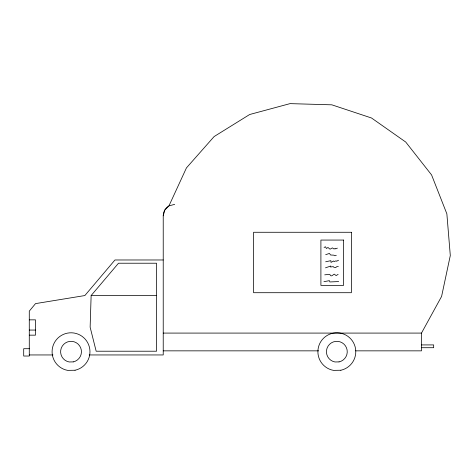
<?xml version="1.0" encoding="UTF-8"?>
<svg xmlns="http://www.w3.org/2000/svg" width="474" height="474" viewBox="0 0 474 474"><rect width="100%" height="100%" fill="white"/><g stroke="black" fill="none" stroke-linecap="round" stroke-linejoin="round"><path stroke-width="0.71" d="M91.132 295.551L90.137 327.173L96.163 351.216L156.538 351.216L156.538 263.224L118.5 263.224L91.132 295.551L156.538 295.551M89.225 354.949L163.228 354.949L163.228 215.806L164.762 210.077L168.951 205.888L186.442 167.903L214.124 136.559L249.662 114.512L290.035 103.628L331.836 104.825L371.521 118.002L405.732 142.046L431.577 174.924L446.864 213.845L450.3 255.522L441.596 296.422L421.487 333.086L421.487 350.849L355.624 350.849M338.122 274.333L336.161 275.601L334.223 274.126L331.824 275.821L330.781 275.803L330.491 275.08L329.157 274.339L324.714 274.849M324.074 247.481L325.413 246.753L326.45 248.489L327.943 247.464L330.028 249.2L332.428 247.878L334.075 249.04L335.284 248.299L335.586 248.886L337.399 248.145M338.525 260.262L336.558 261.269L336.107 260.83L334.152 261.547L333.702 260.967L331 262.4L330.864 260.659L325.65 261.79M325.679 254.716L329.406 253.412L330.591 255.006L333.737 255.154L334.94 255.741L336.297 255.302M325.478 267.834L330.834 266.009L330.532 267.016L333.37 266.607L333.666 267.194L335.616 267.644L336.824 266.643L338.329 266.512M174.681 204.353L168.951 205.888A11.453 11.453 0 0 0 163.228 215.806M323.949 281.686L329.418 280.655L329.857 281.953L338.673 281.562M163.228 259.977L114.963 259.977L84.852 295.551L35.52 303.615L29.281 311.151L29.281 356.033L23.7 356.033L23.7 348.704L29.281 348.704M29.281 319.849L35.479 319.849L35.479 335.159L29.281 335.159M29.281 330.058L35.479 330.058M163.228 333.086L421.487 333.086M421.487 344.918L433.669 344.918L433.669 347.709L421.487 347.709M163.228 350.849L318.629 350.849M29.281 354.949L52.964 354.949M73.239 361.899L69.174 361.97A10.404 10.404 0 0 1 62.278 346.097A10.404 10.404 0 0 1 79.579 345.795A10.404 10.404 0 0 1 73.239 361.899M339.046 361.899L334.988 361.97A10.404 10.404 0 0 1 328.091 346.097A10.404 10.404 0 0 1 345.392 345.795A10.404 10.404 0 0 1 339.046 361.899M75.046 370.241L67.658 370.372A18.948 18.948 0 0 1 55.097 341.481A18.948 18.948 0 0 1 86.594 340.93A18.948 18.948 0 0 1 75.046 370.241M340.859 370.241L333.471 370.372A18.948 18.948 0 0 1 320.904 341.481A18.948 18.948 0 0 1 352.407 340.93A18.948 18.948 0 0 1 340.859 370.241M351.37 232.272L253.59 232.272L253.59 292.707L351.37 292.707L351.37 232.272M343.567 240.063L320.904 240.063L320.904 285.389L343.567 285.389L343.567 240.063"/></g></svg>
